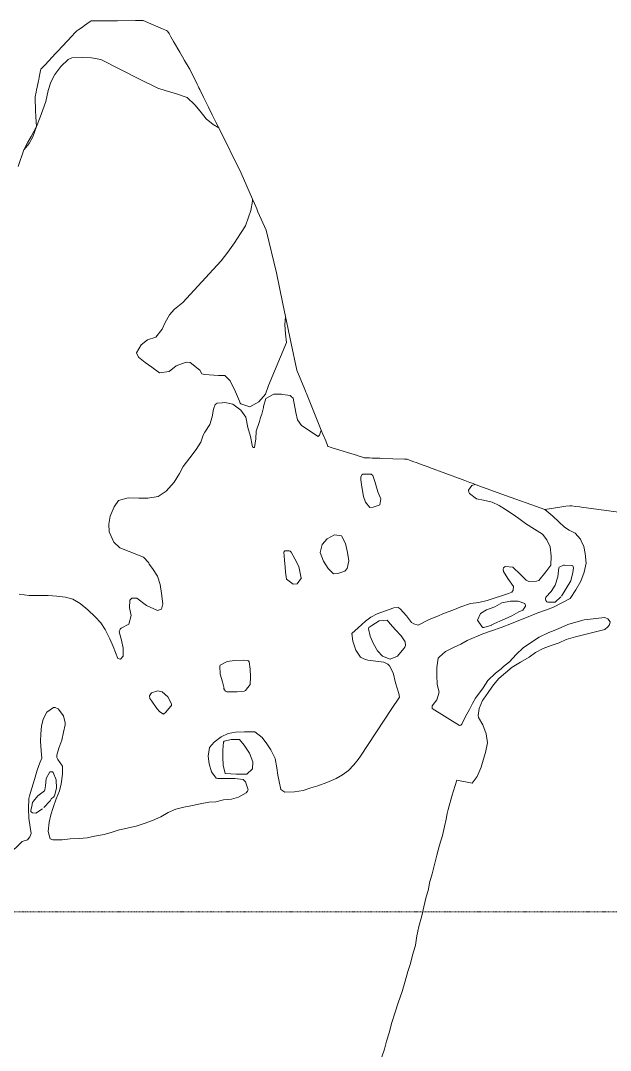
# Model space of a CAD drawing. Header units: metres. Extents: x -436 to 259, y -222 to 285.
# Drawn here: x -139.6 to 27.2, y -5.9 to 285.1 of the extents above; entities that cross this region are included whole.
import ezdxf

# ---------------------------------------------------------------- set-up
doc = ezdxf.new("R2010")
doc.units = ezdxf.units.M
doc.header["$MEASUREMENT"] = 0
doc.linetypes.add('Punto & Rayas', pattern=[0.670278, 0.3175, -0.176389, 0, -0.176389])
doc.layers.add('Marcador - Secciones', color=7, linetype='Continuous')
doc.layers.add('Nuevo_Estructura - Carga', color=7, linetype='Continuous')
doc.layers.add('Marcador - Secciones_Pluma_Nº__85', color=7, linetype='Continuous', lineweight=20, true_color=0x80c2ff)
doc.layers.add('Nuevo_Estructura - Carga_Pluma_Nº__89', color=7, linetype='Continuous', lineweight=20, true_color=0x71cebe)

# ---------------------------------------------------------------- blocks, each defined once
blk = doc.blocks.new('Forma_1')
at = {"layer": 'Nuevo_Estructura - Carga_Pluma_Nº__89', "color": 123, "linetype": 'Continuous', "lineweight": 20, "true_color": 0x71cebe, "flags": 128}
for points in [[(-133.82, 271.35), (-133.77, 271.41), (-133.48, 271.71), (-133.37, 271.83), (-132.94, 272.29), (-131.43, 273.9), (-130.93, 274.42), (-129.42, 276.04), (-128.97, 276.52), (-128.59, 276.92), (-128.29, 277.24), (-127.64, 277.93), (-127.24, 278.36), (-126.86, 278.77), (-126.41, 279.24), (-124.85, 280.9), (-124.4, 281.39), (-123.64, 282.19), (-123.13, 282.54), (-122.39, 283.06), (-121.52, 283.67), (-120.8, 284.16), (-119.9, 284.79), (-119.6, 285)], [(-119.6, 285), (-118.3, 285.01), (-117.2, 285.01), (-115.57, 285.02), (-113.83, 285.03), (-113.1, 285.03), (-112.17, 285.04), (-107.12, 285.07), (-105.38, 285.08), (-104.91, 285.08), (-99.24, 282.64), (-98.36, 282.25), (-97.99, 282.1)], [(-97.99, 282.1), (-97.6, 281.43), (-97.05, 280.47), (-96.32, 279.21), (-94.56, 276.18), (-93.78, 274.84), (-93.2, 273.84), (-91.9, 271.6), (-91.75, 271.34), (-91.44, 270.72), (-90.82, 269.46), (-89.67, 267.15), (-89.4, 266.59), (-89.15, 266.08), (-88.92, 265.63), (-87.85, 263.47), (-86.88, 261.51), (-86.45, 260.64), (-85.38, 258.49), (-84.35, 256.41), (-83.52, 254.73), (-77.21, 241.99), (-73.99, 234.58), (-73.76, 234.04), (-72.8, 231.85), (-72.46, 231.05), (-71.55, 228.96), (-70.18, 225.81), (-67.18, 213.8), (-65.43, 205.06), (-64.67, 201.46), (-63.04, 193.81), (-61.45, 186.31), (-59.22, 180.82), (-59.04, 180.38), (-58.91, 180.04), (-58.75, 179.66), (-57.24, 175.95), (-54.57, 169.37), (-54.09, 168.17), (-53.32, 166.29), (-52.91, 165.28), (-52.79, 164.97), (-52.7, 164.75)], [(-140.27, 243.81), (-138.62, 248.59), (-137.58, 250.53), (-136.6, 252.37), (-135.1, 255.18), (-134.03, 257.77), (-133.24, 259.87), (-132.43, 262.21), (-131.8, 265.37), (-130.99, 267.66), (-129.87, 269.85), (-128.2, 272.1), (-126.14, 274.04), (-125.05, 274.52), (-122.15, 274.61), (-119.55, 274.57), (-116.86, 274.04), (-105.94, 268.48), (-100.76, 266.02), (-98.66, 265.37), (-95.47, 264.39), (-92.43, 263.33), (-90.35, 261.31), (-88.78, 259.47), (-87.11, 257.31), (-85.16, 255.7), (-83.52, 254.73)], [(-133.82, 271.35), (-133.91, 270.93), (-134.3, 269.08), (-134.32, 268.98), (-134.44, 268.43), (-134.51, 268.09), (-134.91, 266.24), (-134.92, 266.19), (-134.98, 265.93), (-135.05, 265.57), (-135.2, 264.89), (-135.48, 263.56), (-135.43, 262.44), (-135.34, 260.42), (-135.31, 259.74), (-135.23, 257.91), (-135.1, 255.18), (-136.13, 252.23), (-137.18, 250.31), (-138.62, 248.59)], [(-101.38, 195.6), (-99.5, 197.92), (-98.67, 199.78), (-97.46, 201.92), (-96.06, 203.54), (-93.69, 205.38), (-85.09, 214.77), (-82.86, 217.21), (-80.96, 219.6), (-79.05, 222.27), (-77.43, 224.88), (-76.01, 227.07), (-75.15, 229.49), (-74.51, 231.45), (-74.05, 234.01), (-73.99, 234.58)], [(-64.67, 201.46), (-64.85, 199.11), (-64.65, 196.51), (-64.37, 194.09)], [(-106.83, 191.22), (-105.48, 193.41), (-103.68, 194.83), (-101.38, 195.6)], [(-64.37, 194.09), (-69.5, 181.95), (-70.31, 179.52), (-72.21, 177.3), (-74.72, 175.89)], [(-106.26, 189.98), (-106.83, 191.22)], [(-100.27, 185.55), (-102.43, 187.16), (-104.31, 188.44), (-106.26, 189.98)], [(-92.8, 188.55), (-95.61, 187.52), (-97.59, 185.89)], [(-91.67, 188.42), (-92.8, 188.55)], [(-88.29, 185.27), (-88.94, 186.32), (-91.67, 188.42)], [(-97.59, 185.89), (-100.27, 185.55)], [(-81.87, 184.76), (-83.6, 184.76), (-87.54, 185.03), (-88.29, 185.27)], [(-77.29, 176.75), (-77.48, 176.99), (-77.71, 177.56), (-78.86, 180.18), (-80.31, 183.3), (-81.87, 184.76)], [(-70.28, 178.29), (-70.86, 176), (-70.93, 175.73), (-71.41, 173.9), (-71.71, 172.89), (-72.02, 171.82), (-72.98, 169.04), (-73.08, 166.91), (-73.4, 164.47)], [(-67.99, 179.49), (-68.33, 179.31), (-70.28, 178.29)], [(-63.33, 179.13), (-65.47, 179.42), (-65.81, 179.47), (-67.99, 179.49)], [(-62.51, 178.33), (-62.95, 178.75), (-63.33, 179.13)], [(-55.45, 167.51), (-60.15, 170.68), (-61.24, 172.23), (-61.73, 174.35), (-62.51, 178.33)], [(-84.52, 176.58), (-85.05, 175.31), (-85.37, 173.06), (-86.03, 170.94), (-87.46, 168.73), (-87.92, 167.88), (-88.66, 165.9), (-89.94, 163.86), (-91.75, 161.53), (-93.63, 159.05), (-94.62, 157.12), (-96.14, 154.65), (-98.43, 152.12), (-100.7, 150.59)], [(-84.04, 176.93), (-84.52, 176.58)], [(-79.59, 176.71), (-81.81, 177.14), (-82.59, 177.06), (-84.04, 176.93)], [(-75.89, 172.96), (-77.34, 174.95), (-79.59, 176.71)], [(-74.72, 175.89), (-77.29, 176.75)], [(-74.03, 164.65), (-74.12, 165.08), (-74.59, 167.5), (-75.34, 170.09), (-75.89, 172.96)], [(-54.57, 169.37), (-55.04, 167.91)], [(-55.04, 167.91), (-55.45, 167.51)], [(-73.75, 164.43), (-74.03, 164.65)], [(-73.4, 164.47), (-73.75, 164.43)], [(-52.7, 164.75), (-52.48, 164.68), (-52.09, 164.56), (-51.18, 164.28), (-44.32, 162.14), (-44.09, 162.07), (-43.19, 161.78), (-42.4, 161.54), (-42.38, 161.53), (-40.89, 161.48), (-40.16, 161.45), (-39.34, 161.43), (-38.96, 161.41), (-38.05, 161.38), (-37.65, 161.37), (-31, 161.14), (-30.29, 161.12), (-28.67, 160.52), (-27.47, 160.08), (-26.28, 159.64), (-25.16, 159.23), (-24.39, 158.94), (-24, 158.8), (-14.69, 155.36), (-13.99, 155.11), (-12.53, 154.57), (-11.67, 154.25), (-11.02, 154.01), (-3.53, 151.25), (8.67, 146.91), (10.87, 145.04), (12.6, 143.45), (14.24, 141.96), (15.54, 141.08), (17.25, 140.19), (18.75, 138.49), (18.95, 138.02), (19.62, 136.49), (20.04, 134.5), (20.34, 131.77), (19.72, 129.22), (18.85, 126.69), (17.38, 124.2), (15.78, 121.78)], [(-43.11, 156.7), (-43.4, 156.06)], [(-40.86, 147.49), (-42.02, 149.01), (-42.64, 150.55), (-43.07, 153.32), (-43.36, 155.3), (-43.4, 156.06)], [(-42.82, 156.93), (-43.11, 156.7)], [(-40.5, 156.9), (-42.82, 156.93)], [(-39.98, 156.54), (-40.5, 156.9)], [(-37.77, 149.88), (-38.57, 151.95), (-39.37, 154.52), (-39.98, 156.54)], [(-12.03, 153.68), (-12.94, 152.4)], [(-12.94, 152.4), (-12.89, 151.85)], [(-12.89, 151.85), (-12.64, 151.47), (-10.69, 149.96)], [(-11.02, 154.01), (-12.03, 153.68)], [(-111.89, 149.41), (-113.15, 147.62), (-114.27, 145.03), (-114.63, 142.81), (-114.49, 140.56), (-113.2, 137.7), (-111.49, 136.11), (-108.9, 135.01), (-104.83, 133.47)], [(-100.7, 150.59), (-103.62, 150.13), (-106.1, 150.16), (-109.18, 150.22), (-111.89, 149.41)], [(-38.05, 148.2), (-37.77, 149.88)], [(-10.69, 149.96), (-8.73, 149.53), (-6.3, 149.02), (-4.27, 148.03), (-2.47, 146.89), (-0.63, 145.68), (1.27, 144.38), (3.15, 142.98), (5.7, 141.33), (8.01, 139.93), (9.22, 138.33), (10.12, 136.38), (10.42, 133.74), (10.31, 131.14)], [(-40.86, 147.49), (-39.92, 147.61), (-38.46, 148.01), (-38.05, 148.2)], [(8.67, 146.91), (11.67, 147.37), (12.32, 147.47), (14.58, 147.82), (15.67, 147.99), (16.26, 147.91), (17.3, 147.78), (18.54, 147.62), (18.99, 147.56), (28.84, 146.28), (30.55, 146.06), (32.54, 145.8), (33.66, 145.65), (33.81, 145.65), (34.79, 145.61), (37.47, 145.51), (43.71, 145.27), (43.96, 145.26), (44.07, 145.25), (47.35, 144.93), (47.79, 144.89), (50.52, 144.62), (55.66, 144.13), (55.79, 144.12)], [(-50.83, 139.79), (-52.86, 138.58), (-54.3, 137.06)], [(-48.82, 139.5), (-50.83, 139.79)], [(-112.09, 104.83), (-113.37, 108.18), (-114.36, 110.4), (-115.63, 113), (-116.88, 114.93), (-118.45, 116.54), (-120.6, 118.53), (-122.71, 120.39), (-124.83, 121.57), (-126.83, 122.16), (-129.34, 122.46), (-131.78, 122.59), (-135, 122.63), (-137.13, 122.65), (-139.97, 122.95)], [(-54.3, 137.06), (-54.87, 134.79)], [(-47.26, 130.22), (-46.76, 132.37), (-47.13, 134.74), (-47.76, 137.35), (-48.82, 139.5)], [(-65.18, 134.85), (-65.03, 135.07), (-64.87, 135.21)], [(-64.35, 127.19), (-64.71, 129.23), (-64.76, 130.64), (-64.99, 132.63), (-65.18, 134.85)], [(-64.87, 135.21), (-63.63, 135.26)], [(-63.63, 135.26), (-63.4, 135.14), (-63.12, 134.85), (-62.03, 133.01), (-60.9, 130.77), (-60.27, 127.52)], [(-54.87, 134.79), (-53.98, 132.34), (-52.65, 130.25)], [(-104.83, 133.47), (-103.35, 131.84)], [(-103.35, 131.84), (-103.24, 131.48), (-102.31, 130.21), (-100.91, 128.11), (-100.07, 125.69), (-99.71, 123.22), (-99.32, 120.29), (-99.71, 118.73)], [(10.31, 131.14), (8.96, 129.26), (6.92, 126.85)], [(12.7, 130.59), (13.87, 131.19)], [(13.87, 131.19), (14.17, 131.19), (16.31, 131.13)], [(16.31, 131.13), (16.52, 130.97)], [(16.52, 130.97), (16.77, 130.47)], [(-52.71, 130.29), (-51.11, 128.75)], [(-51.11, 128.75), (-49.86, 128.85), (-47.91, 129.45)], [(-47.91, 129.45), (-47.26, 130.22)], [(-2.58, 130.78), (-3.03, 130.39), (-3.18, 130.06)], [(-3.18, 130.06), (-3.07, 129.39), (-1.84, 127.43), (-0.23, 125.14)], [(-0.38, 130.59), (-2.58, 130.78)], [(4.14, 126.55), (3.32, 126.97), (1.73, 128.57), (-0.38, 130.59)], [(8.87, 122.16), (10.43, 123.7), (11.52, 125.49), (12.31, 127.87), (12.55, 130.38)], [(12.55, 130.38), (12.7, 130.59)], [(16.77, 130.47), (16.56, 129.09), (15.99, 126.73), (14.63, 124.62), (13.33, 122.43)], [(-62.5, 125.84), (-64.35, 127.19)], [(-61.36, 125.92), (-62.5, 125.84)], [(-61.36, 125.92), (-60.18, 127.57)], [(6.92, 126.85), (6.32, 126.64), (4.14, 126.55)], [(-0.65, 123.55), (-1.64, 123.17), (-7.71, 121.19), (-9.98, 120.62), (-12.38, 120.32), (-15.07, 119.38), (-17.42, 118.49), (-19.75, 117.6), (-21.92, 116.72), (-24.09, 115.83), (-27.16, 114.25)], [(-0.28, 124.16), (-0.65, 123.55)], [(-0.23, 125.14), (-0.28, 124.16)], [(13.16, 122.27), (11.53, 120.75)], [(-108.7, 121.32), (-108.75, 119.12), (-108.28, 116.91)], [(-108.11, 121.86), (-108.7, 121.32)], [(-106.74, 121.86), (-108.11, 121.86)], [(-100.89, 118.34), (-103.93, 119.81), (-106.74, 121.86)], [(-21.48, 104.9), (-21.14, 105.32), (-19.47, 106.77), (-17.15, 107.95), (-15.13, 108.89), (-13.29, 109.91), (-8.91, 111.8), (-6.43, 112.59), (-3.7, 113.55), (-0.77, 114.7), (1.73, 115.76), (3.92, 116.56), (6.61, 117.69), (9.11, 118.53), (11.06, 119.33), (13.4, 120.53), (15.78, 121.78)], [(-9.59, 117.54), (-7.83, 118.53), (-5.54, 119.43), (-3.56, 120.56), (-1.09, 121.05), (1.06, 121.05), (3, 120.31)], [(3.2, 119.79), (3.15, 119.55), (2.43, 118.5)], [(3, 120.31), (3.2, 119.79)], [(8.91, 121.16), (8.82, 121.64), (8.87, 122.16)], [(9.47, 120.7), (9.21, 120.83), (8.91, 121.16)], [(11.53, 120.75), (9.47, 120.7)], [(-108.28, 116.91), (-108.95, 114.52)], [(-99.71, 118.73), (-100.89, 118.34)], [(-32.86, 119.21), (-34.1, 119.09), (-38.81, 117.47), (-40.54, 116.48), (-41.64, 115.67), (-42.05, 115.35), (-44.13, 113.46), (-45.91, 111.84)], [(-27.16, 114.25), (-28.41, 114.61), (-29.1, 114.99), (-30.47, 116.86), (-32.29, 118.85), (-32.86, 119.21)], [(-10.4, 115.65), (-9.59, 117.54)], [(2.43, 118.5), (1.26, 118.01), (-0.72, 116.83), (-2.58, 116.05), (-6.43, 114.33)], [(-108.95, 114.52), (-111.12, 113.41), (-111.43, 113.11)], [(-41.22, 113.18), (-41.12, 113.56)], [(-41.12, 113.56), (-40.24, 114.14), (-38.16, 115.42)], [(-38.16, 115.42), (-35.93, 115.63)], [(-35.93, 115.63), (-35.05, 114.59), (-33.61, 112.89), (-31.94, 111.21), (-30.82, 109.54)], [(25.6, 116.4), (19.71, 115.69), (17.43, 115.08), (15.17, 114.45), (13.28, 113.61), (11.31, 112.73), (9.75, 112.18), (7.07, 110.79), (4.82, 109.39), (2.48, 107.79), (0.49, 105.94), (-1.36, 103.88), (-3.01, 102.59), (-3.75, 101.9), (-5.33, 100.67), (-7.44, 98.56), (-8.77, 96.49), (-11.01, 93.6), (-11.85, 92.13), (-12.69, 90.43), (-13.76, 88.41), (-14.8, 86.29), (-15.09, 85.99), (-15.45, 85.85)], [(-8.63, 113.55), (-8.86, 113.6), (-9.19, 113.84), (-10.4, 115.65)], [(-8.63, 113.55), (-6.37, 114.25)], [(26.49, 116.06), (25.6, 116.4)], [(25.64, 112.96), (26.47, 113.77), (26.88, 114.33), (27.06, 115.15)], [(27.06, 115.15), (26.49, 116.06)], [(-111.43, 113.11), (-111.7, 112.36)], [(-111.7, 112.36), (-111.05, 109.95), (-110.58, 107.7), (-110.58, 105.5)], [(-45.91, 111.84), (-45.6, 109.71), (-44.78, 107.19), (-43.43, 105.18)], [(-35.13, 104.58), (-37.23, 105.46), (-38.7, 106.94), (-39.9, 109.11), (-40.75, 111.09), (-41.22, 113.18)], [(-11.94, 69.53), (-10.54, 71.45), (-9.39, 74.07), (-8.8, 76.07), (-8.11, 78.2), (-7.53, 81.01), (-7.97, 83.55), (-8.88, 86.02), (-10.11, 88.15), (-10.25, 88.69), (-9.91, 90.68), (-9.01, 92.97), (-8.67, 93.32), (-7.35, 95.15), (-5.87, 97.33), (-4.36, 99.11), (-2.53, 100.79), (-0.6, 102.36), (1.74, 103.8), (4.2, 105.19), (5.99, 106.49), (8.16, 107.6), (10.47, 108.45), (12.66, 109.2), (14.66, 110.17), (17.26, 110.93), (25.64, 112.96)], [(-30.82, 109.54), (-30.77, 108.48), (-30.96, 107.98), (-31.27, 107.61), (-33.06, 105.49)], [(-111.28, 104.65), (-112.09, 104.83)], [(-110.58, 105.5), (-111.28, 104.65)], [(-43.43, 105.18), (-42.54, 104.69), (-41.41, 104.34), (-36.89, 103.73), (-35.74, 103.21), (-35.32, 102.73), (-34.21, 100.77), (-33.58, 97.95), (-32.62, 94.91), (-32.49, 93.91)], [(-35.13, 104.58), (-33.03, 105.47)], [(-21.2, 95.3), (-21.77, 97.42), (-21.87, 100.05), (-21.89, 102.27), (-21.48, 104.9)], [(-83.19, 102.92), (-83.26, 102.68), (-83.17, 100.34), (-82.47, 98.19), (-82.04, 96.36)], [(-75.31, 104.26), (-76.63, 104.37), (-79.1, 104.24), (-81.14, 103.98), (-83.19, 102.92)], [(-74.91, 103.83), (-75.12, 104.12), (-75.31, 104.26)], [(-74.66, 97.48), (-74.56, 99.63), (-74.63, 101.79), (-74.91, 103.83)], [(-82.16, 96.32), (-81.65, 95.6)], [(-76.32, 95.56), (-76.03, 95.74), (-74.66, 97.48)], [(-103.15, 94.24), (-102.56, 95.06)], [(-103.03, 93.53), (-103.15, 94.24)], [(-99.2, 89.1), (-100.17, 89.71), (-101.01, 90.64), (-102.43, 92.72), (-103.03, 93.53)], [(-102.56, 95.06), (-100.79, 95.65)], [(-100.79, 95.65), (-99.56, 95.38)], [(-99.56, 95.38), (-97.92, 93.94), (-96.92, 91.99)], [(-81.65, 95.6), (-81.27, 95.41), (-80.44, 95.37), (-78.36, 95.35), (-76.32, 95.56)], [(-32.49, 93.91), (-32.62, 93.6), (-34.59, 90.69), (-43.47, 77.25), (-44.14, 76.27), (-45.34, 74.79), (-46.9, 73.13), (-48.57, 71.92), (-50.36, 70.9), (-52.96, 69.72), (-55.55, 68.86), (-57.55, 68.24), (-59.64, 67.46), (-62.16, 67.14), (-64.86, 67.03)], [(-23.18, 90.71), (-23.24, 91.13), (-23.17, 91.39), (-21.94, 93.08), (-21.2, 95.3)], [(-130.29, 90.97), (-132.11, 89.62), (-133.2, 87.69), (-133.65, 85.68), (-133.87, 83.55), (-133.92, 81.42), (-133.71, 78.74), (-133.6, 76.63)], [(-128.94, 90.62), (-129.77, 90.96), (-130.29, 90.97)], [(-127.68, 74.42), (-129.03, 76.22), (-129.31, 76.86), (-129.33, 77.48), (-128.73, 79.48), (-127.87, 81.7), (-127.47, 83.99), (-126.96, 86.09), (-126.96, 86.61), (-127.48, 88.61), (-128.94, 90.62)], [(-96.95, 91.56), (-97.19, 91.23), (-98.55, 89.64), (-99.14, 89.05)], [(-96.92, 91.99), (-96.95, 91.56)], [(-15.45, 85.85), (-23.18, 90.71)], [(-73.36, 84.05), (-74.07, 84.09), (-76.25, 84.12), (-78.79, 83.94), (-80.85, 83.65), (-82.88, 82.66), (-84.89, 81.19), (-86.19, 79.63)], [(-81.99, 81.47), (-80, 81.94), (-77.65, 81.91)], [(-77.65, 81.91), (-76.39, 80.31), (-74.84, 78.06), (-73.92, 75.63), (-73.97, 73.62)], [(-66.04, 67.83), (-66.49, 70.01), (-66.82, 71.8), (-67.09, 73.95), (-67.56, 76.52), (-68.79, 78.95), (-69.92, 80.67), (-71.27, 82.49), (-73.36, 84.05)], [(-86.19, 79.63), (-86.5, 77.19), (-86.22, 75.05), (-85.63, 72.79), (-84.26, 71)], [(-81.78, 72.3), (-82.27, 74.67), (-82.43, 76.85), (-82.43, 78.89), (-82.21, 81.19)], [(-82.21, 81.19), (-81.99, 81.47)], [(-133.6, 76.63), (-134.14, 75.34), (-134.92, 73.24), (-135.62, 70.59), (-136.36, 68.19), (-137.08, 65.97), (-137.2, 65.24), (-137.31, 62.33), (-137.25, 59.67), (-136.83, 57.11), (-136.62, 55.39)], [(-131.24, 53.84), (-131.73, 55.95), (-131.51, 58.58), (-131.06, 60.61), (-130.37, 62.66), (-129.55, 65.19), (-128.58, 67.38), (-128.13, 69.36), (-127.71, 72.08), (-127.68, 74.42)], [(-73.97, 73.62), (-75.57, 72.15)], [(-132.79, 67.45), (-132.67, 67.71), (-132.56, 68.78), (-132.37, 70.91), (-131.33, 72.74)], [(-131.33, 72.74), (-130.55, 72.75)], [(-130.55, 72.75), (-130.33, 72.63)], [(-130.33, 72.63), (-129.48, 70.56), (-129.4, 68.19), (-129.95, 65.95)], [(-84.26, 71), (-83.83, 70.93), (-81.21, 70.89), (-79.03, 70.86), (-76.68, 70.64)], [(-81.78, 72.3), (-78.51, 72.11), (-76.03, 72.08), (-75.57, 72.15)], [(-76.68, 70.64), (-76.01, 69.95)], [(-76.01, 69.95), (-75.25, 67.69)], [(-37.44, -7.72), (-36.71, -5.62), (-36.09, -3.38), (-35.37, -0.99), (-34.6, 1.96), (-33.76, 4.62), (-32.84, 7.48), (-31.71, 10.71), (-30.87, 13.66), (-30.12, 16.39), (-29.46, 18.35), (-28.66, 21.21), (-27.97, 23.76), (-27.53, 26.45), (-27, 29.03), (-26.16, 32.1), (-25.58, 34.58), (-25.03, 37.1), (-24.26, 39.63), (-23.94, 41.41), (-23.26, 43.95), (-22.48, 46.97), (-21.88, 49.25), (-21.19, 52.03), (-20.32, 54.75), (-19.72, 57.37), (-19.28, 59.41), (-18.93, 60.96), (-18.67, 62.11), (-17.64, 65.86), (-16.28, 70.43)], [(-16.28, 70.43), (-11.94, 69.53)], [(-136.7, 61.87), (-136.41, 63.11), (-136.16, 64.09), (-135.92, 64.47), (-134.71, 65.96), (-132.79, 67.45)], [(-75.25, 67.69), (-75.4, 67.33), (-75.81, 66.87), (-77.98, 65.61), (-79.95, 65.02), (-82.16, 64.82), (-84.41, 64.34), (-86.37, 64.2), (-88.83, 63.74), (-90.97, 63.27), (-93.43, 62.81), (-95.69, 62.27), (-97.89, 61.32), (-99.94, 60.07), (-102.27, 59.06), (-104.62, 58.2), (-106.93, 57.41), (-109.03, 56.96), (-112.01, 56.33), (-113.66, 55.7), (-115.96, 55.07), (-118.65, 54.6), (-120.77, 54.13), (-122.97, 53.95), (-125.55, 53.81), (-127.81, 53.6), (-130.44, 53.57), (-131.24, 53.84)], [(-64.86, 67.03), (-66.04, 67.83)], [(-132.97, 62.72), (-131.24, 64.62), (-130.81, 65.25), (-130.23, 65.65), (-129.95, 65.95)], [(-136.21, 61.2), (-136.49, 61.37), (-136.63, 61.56), (-136.7, 61.87)], [(-135.22, 61.14), (-136.21, 61.2)], [(-133.4, 62.35), (-135.22, 61.14)], [(-136.62, 55.39), (-136.96, 54.41), (-137.63, 53.59)], [(-139.11, 53.12), (-140.93, 51.34), (-143.37, 49.47), (-145.21, 48.38), (-148.9, 46.71), (-149.59, 46.39), (-155.7, 43.63), (-157.9, 43.57), (-160.4, 44.17)], [(-137.63, 53.59), (-139.11, 53.12)]]:
    blk.add_lwpolyline(points, dxfattribs=at)
blk = doc.blocks.new('Plano de Corte_1', base_point=(-434.52, 33.18))
at = {"layer": 'Marcador - Secciones_Pluma_Nº__85', "color": 151, "linetype": 'Punto & Rayas', "lineweight": 20, "true_color": 0x80c2ff}
blk.add_line((-434.22, 33.18), (167.76, 33.18), dxfattribs=at)

msp = doc.modelspace()

# ---------------------------------------------------------------- block references
at = {"layer": 'Marcador - Secciones', "color": 151, "lineweight": 20, "true_color": 0x80c2ff}
msp.add_blockref('Plano de Corte_1', (-434.52, 33.18), dxfattribs=at)
at = {"layer": 'Nuevo_Estructura - Carga', "linetype": 'Continuous', "lineweight": 0}
msp.add_blockref('Forma_1', (0, 0), dxfattribs=at)

doc.saveas('drawing.dxf')
